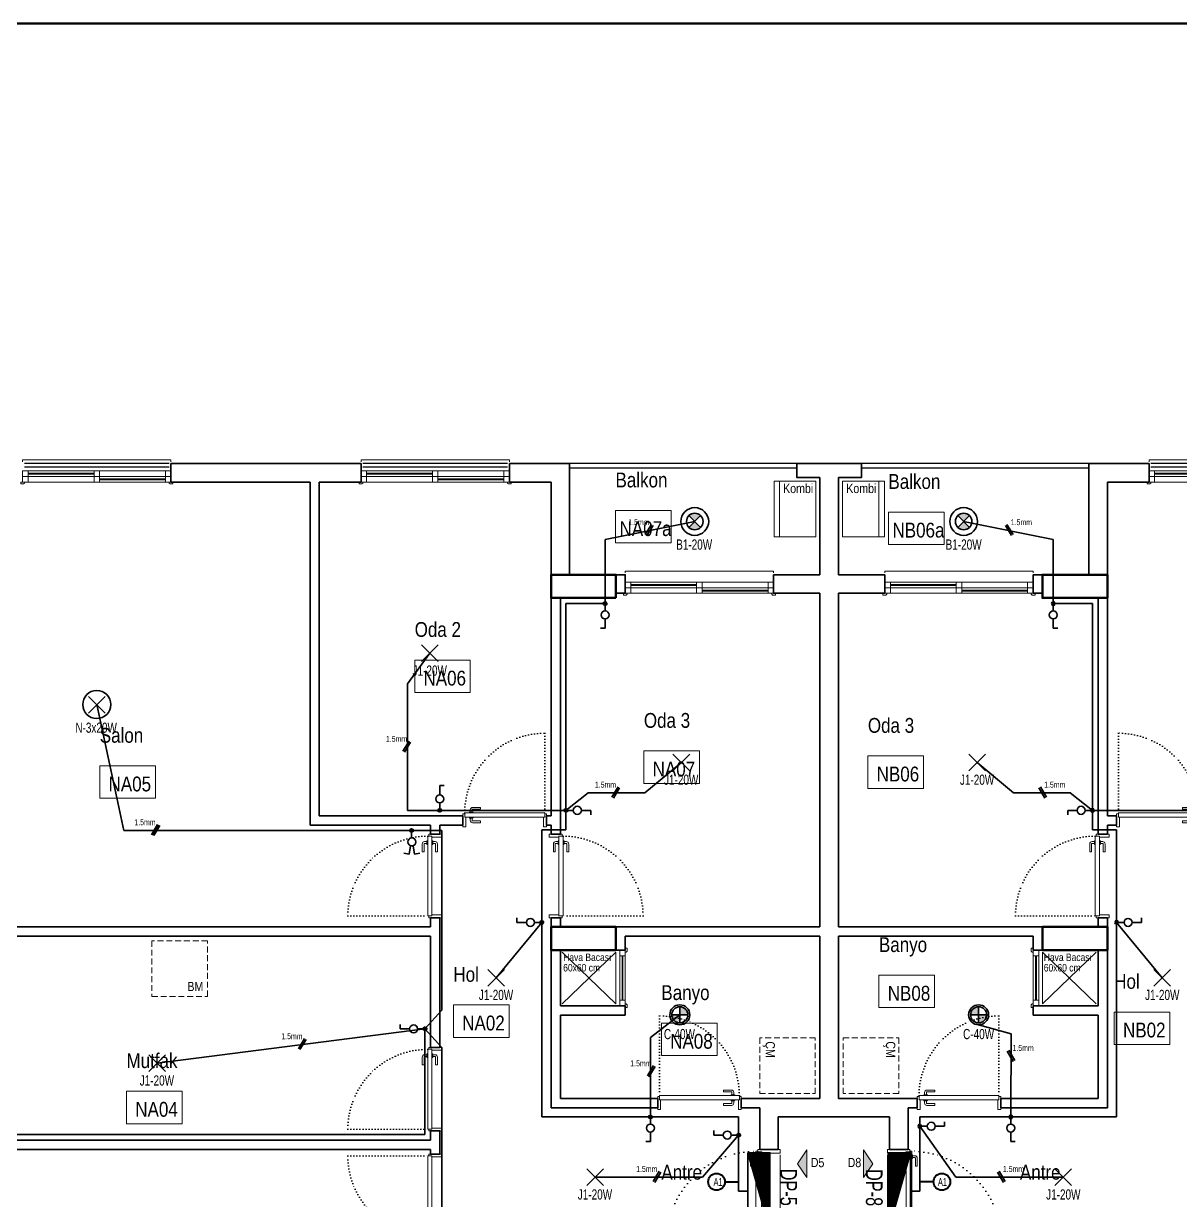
# Model space of a CAD drawing. Header units: millimetres. Extents: x 1811019 to 3717122, y -501178 to -243171.
# Drawn here: x 1861294 to 1862542, y -250660 to -249390 of the extents above; entities that cross this region are included whole.
import ezdxf
from ezdxf.enums import TextEntityAlignment as Align

# ---------------------------------------------------------------- set-up
doc = ezdxf.new("R2010")
doc.units = ezdxf.units.MM
for name, pattern in [('CONTINOUS', [0]), ('CONTINU', [0]), ('DOT', [0.25, 0, -0.25]), ('izdüşüm arka', [3.174999999999999, 0, -3.174999999999999]), ('izdüşüm ön', [9.524999999999999, 6.35, -3.175])]:
    doc.linetypes.add(name, pattern=pattern)
for name, color, linetype, lineweight in [('a_ba', 6, 'Continuous', 50), ('a_doğrama', 251, 'Continuous', 20), ('a_duvar', 255, 'Continuous', 35), ('a_görünüş', 32, 'Continuous', 25), ('a_görünüş_ince', 8, 'Continuous', 20), ('a_izdüşüm_arka', 255, 'izdüşüm arka', 30), ('a_izdüşüm_ön', 6, 'izdüşüm ön', 9), ('a_not_mahal', 253, 'Continuous', 5), ('a_not_misc', 144, 'Continuous', 5), ('a_not_text', 7, 'Continuous', 13), ('a_tefriş', 8, 'Continuous', 20), ('a_çerçeve_line', 7, 'Continuous', 50), ('Aydınlatma', 4, 'CONTINOUS', 35), ('Aydınlatma_', 3, 'Continuous', 40), ('Priz', 6, 'CONTINOUS', 40)]:
    doc.layers.add(name, color=color, linetype=linetype, lineweight=lineweight)
doc.styles.add('Grupcad', font='arial.ttf', dxfattribs={"width": 0.7})
doc.styles.add('OL', font='tsimplex.shx', dxfattribs={"width": 0.8, "height": 12})
doc.styles.add('ROMANTUR', font='arial.ttf', dxfattribs={"width": 0.7})
doc.styles.get("Standard").update_dxf_attribs({"font": 'ARIALN.TTF'})

# ---------------------------------------------------------------- blocks, each defined once
blk = doc.blocks.new('K2')
at = {"layer": 'a_doğrama', "color": 251, "linetype": 'Continuous'}
for p, q in [((-12.00000000162981, 90), (-12.00000000162981, 88.09999999962747)), ((-12.00000000162981, 90), (-10.00000000186265, 90)), ((-13.00000000162981, 88.09999999962747), (-13.00000000186265, 1.900000000372529)), ((-13.00000000162981, 88.09999999962747), (-8.500000001862645, 88.09999999962747)), ((-8.500000001862645, 88.09999999962747), (-8.500000001862645, 1.900000000372529)), ((-13.00000000186265, 1.900000000372529), (-8.500000001862645, 1.900000000372529)), ((-12.00000000186265, 0), (-12.00000000186265, 1.900000000372529)), ((-12.00000000186265, 0), (-10.00000000186265, 0))]:
    blk.add_line(p, q, dxfattribs=at)
for points in [[(-1.629814505577087e-09, 90.00000000005821), (1.999999998137355, 90), (1.999999998137355, 87), (-8.500000001862645, 87)], [(0, 0), (2, 0), (2, 3), (-8.500000001862645, 3)]]:
    blk.add_lwpolyline(points, dxfattribs=at)
at = {"layer": 'a_doğrama', "color": 251}
for points in [[(-14.00000000162981, 80.09999999962747), (-16.50000000162981, 80.09999999962747, 0.414213562373095), (-17.00000000162981, 79.59999999962747), (-17.00000000186265, 71.09999999962747), (-19.00000000186265, 71.09999999962747), (-19.00000000186265, 79.59999999962747)], [(-13.00000000162981, 83.09999999962747), (-13.50000000186265, 83.09999999962747, 0.4142135623730951), (-14.00000000186265, 82.59999999962747), (-14.00000000186265, 79.59999999962747, 0.414213562373095), (-13.50000000162981, 79.09999999968568), (-13.00000000162981, 79.09999999962747)], [(-8.500000001629815, 83.09999999962747), (-8.000000001629815, 83.09999999962747, -0.4142135623730951), (-7.500000001862645, 82.59999999962747), (-7.500000001862645, 79.59999999962747, -0.414213562373095), (-8.000000001629815, 79.09999999962747), (-8.500000001629815, 79.09999999962747)], [(-7.500000001862645, 80.09999999956926), (-5.000000001862645, 80.09999999962747, -0.414213562373095), (-4.500000001862645, 79.59999999962747), (-4.500000001862645, 71.09999999962747), (-2.500000001862645, 71.09999999962747), (-2.500000001629815, 79.59999999962747)]]:
    blk.add_lwpolyline(points, format="xyb", dxfattribs=at)
for points in [[(-16.50000000186265, 82.09999999962747), (-14.00000000162981, 82.09999999962747)], [(-5.000000001862645, 82.09999999962747), (-7.500000001862645, 82.09999999962747)]]:
    blk.add_lwpolyline(points, dxfattribs=at)
for centre, start, end in [((-16.50000000186265, 79.59999999962747), 90, 180), ((-5.000000001629815, 79.59999999962747), 0, 90)]:
    blk.add_arc(centre, 2.499999999999999, start, end, dxfattribs=at)
at = {"layer": 'a_izdüşüm_arka', "color": 251}
blk.add_lwpolyline([(-99.20006576180458, 1.900000000372529), (-13.00006576254964, 1.900000000372529)], dxfattribs=at)
blk.add_arc((-13.00006576254964, 1.900000000372529), 86.19999999925494, 89.99995624410063, 180, dxfattribs=at)
blk = doc.blocks.new('K1')
at = {"layer": 'a_doğrama', "color": 251}
for points in [[(-17.50000000000728, -2.500000000149157), (-22.00000000001455, -2.500000000152795), (-22.00000000001455, -1.527951098978519e-10), (1.999999999992724, 1.818989403545856e-11), (1.999999999985448, -3.99999999998181), (-17.50000000001455, -4.000000000152795), (-17.50000000000728, -2.500000000149157)], [(-27.50000000000728, -93.10000001805383), (-25.00000000000728, -93.10000001805383)], [(-17.50000000000728, -97.5000000001528), (-22.00000000001455, -97.50000000014916), (-22.00000000001455, -100.0000000001492), (1.999999999992724, -99.99999999998545), (1.999999999992724, -95.99999999998181), (-17.50000000000728, -96.0000000001528), (-17.50000000000728, -97.5000000001528)], [(-14.50000000000728, -93.10000001811204), (-17.00000000000728, -93.10000001805383)]]:
    blk.add_lwpolyline(points, dxfattribs=at)
blk.add_lwpolyline([(-18, -14.0000000001528), (-18.00000000001455, -4.000000000149157), (-18, -3.000000000149157), (-22.50000000000728, -3.000000000090949), (-22.50000000000728, -2.500000000152795), (-22.50000000000728, -2.000000000149157), (-24.00000000000728, -2.000000000149157), (-24.00000000001455, -2.500000000152795), (-24.00000000000728, -12.50000000014916), (-24.00000000001455, -88.0000000001528), (-24.00000000001455, -97.50000000014916), (-24.00000000001455, -98.00000000014916), (-22.50000000000728, -98.00000000014916), (-22.50000000000728, -97.50000000014916), (-22.50000000001455, -97.00000000014916), (-18.00000000000728, -97.00000000009095), (-18.00000000001455, -96.0000000001528), (-18, -86.50000000014916)], close=True, dxfattribs=at)
for points in [[(-25.00000000000728, -91.10000001805383), (-27.50000000000728, -91.10000001805747, -0.414213562373095), (-28, -90.60000001799563), (-28.00000000001455, -82.10000001805383), (-30.00000000000728, -82.10000001805383), (-30.00000000000728, -90.60000001799926)], [(-17.00000000000728, -91.1000000180502), (-14.50000000000728, -91.10000001805383, 0.414213562373095), (-14.00000000001455, -90.60000001811204), (-14.00000000001455, -82.10000001811204), (-12.00000000000728, -82.10000001811204), (-12.00000000000728, -90.60000001811204)], [(-24.00000000000728, -94.10000001805383), (-24.50000000000728, -94.10000001799926, -0.4142135623730951), (-25, -93.60000001805383), (-25.00000000000728, -90.60000001805383, -0.414213562373095), (-24.50000000001455, -90.1000000180502), (-24.00000000000728, -90.10000001805747)], [(-18.00000000001455, -94.10000001805383), (-17.5, -94.10000001805383, 0.4142135623730951), (-17.00000000000728, -93.6000000181084), (-17.00000000001455, -90.60000001805383, 0.414213562373095), (-17.50000000000728, -90.10000001805747), (-18.00000000000728, -90.10000001805747)]]:
    blk.add_lwpolyline(points, format="xyb", dxfattribs=at)
for centre, start, end in [((-27.50000000000728, -90.60000001799563), 180, 270), ((-14.50000000000728, -90.60000001811204), 270, 0)]:
    blk.add_arc(centre, 2.499999999999999, start, end, dxfattribs=at)
at = {"layer": 'a_görünüş_ince', "color": 251}
blk.add_line((1.999999999992724, -5.999999999985448), (1.999999999992724, -93.99999999998181), dxfattribs=at)
at = {"layer": 'a_izdüşüm_arka', "color": 251, "linetype": 'DOT', "ltscale": 20}
blk.add_line((-24.00000000000728, -2.000000000381988), (-120.0000000000146, -2.000000000385626), dxfattribs=at)
blk.add_arc((-24.00000000000728, -2.000000000149157), 95.99999999999999, 180.0000000002084, 270.0000000004169, dxfattribs=at)
blk = doc.blocks.new('M1')
at = {"layer": 'a_doğrama', "linetype": 'Continuous'}
for p, q in [((-23.9999999795109, 6.00000000372529), (-29.99999997951091, 6.00000000372529)), ((-29.99999997951091, 3.7252903e-09), (-29.99999997951091, 6.00000000372529)), ((-23.9999999795109, 3.7252903e-09), (-29.99999997951091, 3.7252903e-09)), ((-23.9999999795109, 3.7252903e-09), (-23.9999999795109, 6.00000000372529)), ((30.00000000558794, 5.999999996274707), (24.00000000558794, 5.999999996274707)), ((24.00000000558794, 5.999999996274707), (24.00000000558794, -3.7252903e-09)), ((30.00000000558794, -3.7252903e-09), (30.00000000558794, 5.999999996274707)), ((30.00000000558794, -3.7252903e-09), (24.00000000558794, -3.7252903e-09))]:
    blk.add_line(p, q, dxfattribs=at)
at = {"layer": 'a_doğrama'}
for p, q in [((24.00000000372529, 3.499999996274709), (-23.9999999795109, 3.50000000372529)), ((24.00000000372529, 2.499999996274709), (-23.9999999795109, 2.500000003725289))]:
    blk.add_line(p, q, dxfattribs=at)
for points in [[(-27.9999999795109, -0.9999999962747096), (-27.9999999795109, 3.7252903e-09), (-31.99999997951091, 3.7252903e-09), (-31.99999997951091, -1.999999996274708), (-28.9999999795109, -1.999999996274708)], [(28.00000000372529, -0.9999999962747096), (28.00000000372529, 3.7252903e-09), (32.00000000372529, 3.7252903e-09), (32.00000000372529, -1.999999996274708), (29.00000000372529, -1.999999996274708)]]:
    blk.add_lwpolyline(points, close=True, dxfattribs=at)
at = {"layer": 'a_görünüş_ince'}
for p, q in [((24.00000000372529, 5.999999996274707), (-23.9999999795109, 6.00000000372529)), ((-23.9999999795109, 3.7252903e-09), (24.00000000372529, -3.7252903e-09))]:
    blk.add_line(p, q, dxfattribs=at)
blk = doc.blocks.new('160p')
at = {"layer": 'a_doğrama', "color": 251}
for points in [[(-5.999925318639725, -6), (-5.999925318639725, 0), (-11.99992531863973, 0), (-11.99992531863973, -6)], [(7.46813602745533e-05, -6), (7.46813602745533e-05, 0), (-5.999925318639725, 0), (-5.999925318639725, -6)], [(-5.999925318639725, -83), (-5.999925318639725, -77), (-11.99992531863973, -77), (-11.99992531863973, -83)], [(7.46813602745533e-05, -83), (7.46813602745533e-05, -77), (-5.999925318639725, -77), (-5.999925318639725, -83)], [(-5.999925318639725, -160), (-5.999925318639725, -154), (-11.99992531863973, -154), (-11.99992531863973, -160)], [(7.46813602745533e-05, -160), (7.46813602745533e-05, -154), (-5.999925318639725, -154), (-5.999925318639725, -160)]]:
    blk.add_lwpolyline(points, close=True, dxfattribs=at)
for points in [[(2.000037341145799, -1.000074680894613), (2.00014936318621, 1.999925318174064), (0.0001493635354563594, 1.999999999068677), (0, -1.999999998137355), (1.000000001280569, -2.000037338584661), (2.000037341145799, -1.000074680894613)], [(-9.499925318639725, -6), (-9.499925318639725, -77)], [(-8.499925318639725, -6), (-8.499925318639725, -77)], [(-3.499925318639725, -83), (-3.499925318639725, -154)], [(-2.499925318639725, -83), (-2.499925318639725, -154)], [(2.000037341145799, -158.9999253191054), (2.00014936318621, -161.9999253181741), (0.0001493635354563594, -161.9999999990687), (0, -158.0000000018626), (1.000000001280569, -157.9999626614153), (2.000037341145799, -158.9999253191054)]]:
    blk.add_lwpolyline(points, dxfattribs=at)
at = {"layer": 'a_görünüş_ince', "color": 251}
for points in [[(-21.99992531829048, -160), (-23.99992531829048, -160), (-23.99992531805765, 0), (-21.99992531805765, 0)], [(-11.99992531863973, -77), (-11.99992531863973, -6)], [(-5.999925318639725, -77), (-5.999925318639725, -6)], [(-5.999925318639725, -77), (-5.999925318639725, -6)], [(7.46813602745533e-05, -77), (7.46813602745533e-05, -6)], [(-11.99992531863973, -154), (-11.99992531863973, -83)], [(-5.999925318639725, -154), (-5.999925318639725, -83)], [(-5.999925318639725, -154), (-5.999925318639725, -83)], [(7.46813602745533e-05, -154), (7.46813602745533e-05, -83)]]:
    blk.add_lwpolyline(points, dxfattribs=at)
blk = doc.blocks.new('kombi')
at = {"layer": 'a_tefriş', "lineweight": 20}
for p, q in [((-4.751340766903013, 59.99999982936424), (40.24865918117575, 60.0021619629988)), ((-4.748457922134548, -1.013686414808035e-07), (-4.751340766903013, 59.99999982936424)), ((1.251542070880532, 0.0002881831023842096), (1.248659226112068, 60.00028811386437)), ((40.24865918117575, 60.0021619629988), (40.25154202594422, 0.002162032265914604)), ((69.24875934096053, 60.0019962839142), (69.24587649595924, 0.001996353181311861)), ((114.2487592888065, 59.99983415027964), (69.24875934096053, 60.0019962839142)), ((108.2458764510229, 0.0001225040468852967), (108.2487592957914, 60.00012243477977)), ((114.245876444038, -0.0001657804532442242), (114.2487592888065, 59.99983415027964)), ((40.25154202594422, 0.002162032265914604), (-4.748457922134548, -1.013686414808035e-07)), ((69.24587649595924, 0.001996353181311861), (114.245876444038, -0.0001657804532442242))]:
    blk.add_line(p, q, dxfattribs=at)
at = {"layer": 'a_not_mahal'}
for p in [(5.042008734541014, 47.32219275448006), (73.18532747216523, 47.32202707542456)]:
    blk.add_text('Kombi', height=10, dxfattribs=at).set_placement(p)
blk = doc.blocks.new('KAT PANOSU')
at = {"layer": 'Aydınlatma', "linetype": 'CONTINU'}
h = blk.add_hatch(dxfattribs=at)
h.set_pattern_fill('ANSI31', color=2)
h.set_pattern_definition([(45, (274.5771019925305, -113244.4411191259), (-0.08838834764831843, 0.08838834764831845), [])])
h.paths.add_polyline_path([(41.49600000001374, 11.86921477770375), (-41.49599999995553, -11.86921477760188), (41.49600000001374, -11.86921477760188)])
at = {"layer": 'Aydınlatma', "color": 2, "linetype": 'CONTINU'}
for p, q in [((-41.49599999995553, -11.86921477760188), (41.49600000007194, 11.8692147777183)), ((-41.49599999989732, -11.86921477754368), (41.49600000013015, 11.86921477777651)), ((-41.49599999989732, -11.86921477754368), (41.49600000013015, 11.86921477777651)), ((-41.49599999983911, -11.86921477748547), (41.49600000018836, 11.86921477783471)), ((-41.49600000001374, -11.86921477766009), (41.49600000001374, 11.86921477766009)), ((-41.49599999995553, -11.86921477760188), (41.49600000007194, 11.8692147777183))]:
    blk.add_line(p, q, dxfattribs=at)
for points in [[(-41.49599999995553, -11.86921477760188), (-41.49599999995553, 11.8692147777183), (41.49600000001374, 11.8692147777183), (41.49600000001374, -11.86921477760188)], [(-41.49599999989732, -11.86921477754368), (-41.49599999989732, 11.86921477777651), (41.49600000007194, 11.86921477777651), (41.49600000007194, -11.86921477754368)], [(-41.49599999989732, -11.86921477754368), (-41.49599999989732, 11.86921477777651), (41.49600000007194, 11.86921477777651), (41.49600000007194, -11.86921477754368)], [(-41.49599999983911, -11.86921477748547), (-41.49599999983911, 11.86921477783471), (41.49600000013015, 11.86921477783471), (41.49600000013015, -11.86921477748547)], [(-41.49600000001374, -11.86921477766009), (-41.49600000001374, 11.86921477766009), (41.49599999995553, 11.86921477766009), (41.49599999995553, -11.86921477766009)], [(-41.49599999995553, -11.86921477760188), (-41.49599999995553, 11.8692147777183), (41.49600000001374, 11.8692147777183), (41.49600000001374, -11.86921477760188)]]:
    blk.add_lwpolyline(points, close=True, dxfattribs=at)
blk = doc.blocks.new('J1-20W')
at = {"layer": 'Aydınlatma', "color": 1, "linetype": 'CONTINU'}
for p, q in [((9, 9), (-9, -9)), ((-9, 9), (9, -9))]:
    blk.add_line(p, q, dxfattribs=at)
at = {"layer": 'Aydınlatma', "linetype": 'CONTINU', "style": 'Grupcad', "width": 0.7, "flags": 8}
blk.add_attdef('J1-20W', text='', height=11, dxfattribs=at).set_placement((0, 18.74764386721654), align=Align.MIDDLE_CENTER)
blk = doc.blocks.new('N-3x20W')
at = {"layer": 'Aydınlatma', "color": 6, "linetype": 'CONTINU'}
for p, q in [((9, 9), (-9, -9)), ((-9, 9), (9, -9))]:
    blk.add_line(p, q, dxfattribs=at)
at = {"layer": 'Aydınlatma', "linetype": 'CONTINU'}
blk.add_circle((0, -0.3079431056394242), 15.11081903452493, dxfattribs=at)
at = {"layer": 'Aydınlatma', "linetype": 'CONTINU', "style": 'Grupcad', "width": 0.7, "flags": 8}
blk.add_attdef('N-3X20W', text='', height=11, dxfattribs=at).set_placement((0, 24.80287592888635), align=Align.MIDDLE_CENTER)
blk = doc.blocks.new('B1-20W')
at = {"layer": 'Aydınlatma', "linetype": 'CONTINU'}
h = blk.add_hatch(color=1, dxfattribs=at)
edge = h.paths.add_edge_path()
edge.add_arc((-1.164153218269348e-10, 1.891748979687691e-10), 8.90954544273853, 44.99999999941044, 135.0000000005896)
edge.add_line((-6.300000000046566, 6.299999999959255), (6.300000000046566, -6.30000000007567))
edge.add_arc((-1.164153218269348e-10, -1.891748979687691e-10), 8.90954544273853, 224.9999999994104, 315.0000000005896, ccw=False)
edge.add_line((-6.299999999930151, -6.299999999959255), (6.299999999930151, 6.299999999959255))
at = {"layer": 'Aydınlatma', "color": 1, "linetype": 'CONTINU'}
for p, q in [((-6.300000000046566, 6.299999999959255), (6.300000000046566, -6.30000000007567)), ((6.299999999930151, 6.299999999959255), (-6.299999999930151, -6.299999999959255))]:
    blk.add_line(p, q, dxfattribs=at)
at = {"layer": 'Aydınlatma', "color": 4, "linetype": 'CONTINU'}
blk.add_circle((-2.91038304567337e-11, -2.91038304567337e-11), 15, dxfattribs=at)
at = {"layer": 'Aydınlatma', "color": 1, "linetype": 'CONTINU'}
blk.add_circle((0, -2.91038304567337e-11), 8.909545442950497, dxfattribs=at)
for centre, start, end in [((-1.164153218269348e-10, 1.891748979687691e-10), 44.99999999928148, 135.0000000007185), ((-1.164153218269348e-10, -1.891748979687691e-10), 224.9999999992815, 315.0000000007185)]:
    blk.add_arc(centre, 8.90954544273853, start, end, dxfattribs=at)
at = {"layer": 'Aydınlatma', "linetype": 'CONTINU', "style": 'Grupcad', "width": 0.7, "flags": 8}
blk.add_attdef('B1-20W', text='', height=11, dxfattribs=at).set_placement((-2.91038304567337e-11, 24.9999999999709), align=Align.MIDDLE_CENTER)
blk = doc.blocks.new('C-20W')
at = {"layer": 'Aydınlatma', "linetype": 'CONTINU'}
h = blk.add_hatch(color=1, dxfattribs=at)
h.paths.add_polyline_path([(8.702380952381645, -1.455191522836685e-11), (0, -1.455191522836685e-11), (0, 8.702380952352541, -0.4142135623730951)])
h.paths.add_polyline_path([(0, -8.702380952381645, -0.4142135623730951), (-8.702380952367093, -1.455191522836685e-11), (0, -1.455191522836685e-11)])
at = {"layer": 'Aydınlatma', "color": 1, "linetype": 'CONTINU'}
for p, q in [((8.702380952381645, 0), (-8.702380952367093, 0)), ((0, 8.702380952381645), (0, -8.702380952381645))]:
    blk.add_line(p, q, dxfattribs=at)
at = {"layer": 'Aydınlatma', "linetype": 'CONTINU'}
blk.add_circle((0, 0), 10.74999999999503, dxfattribs=at)
at = {"layer": 'Aydınlatma', "color": 1, "linetype": 'CONTINU'}
blk.add_circle((0, 0), 8.702380952376926, dxfattribs=at)
at = {"layer": 'Aydınlatma', "linetype": 'CONTINU', "style": 'Grupcad', "width": 0.7, "flags": 8}
blk.add_attdef('C-40W', text='', height=11, dxfattribs=at).set_placement((0, 20.74999999998545), align=Align.MIDDLE_CENTER)
blk = doc.blocks.new('NORMAL ANAHTAR')
at = {"layer": 'Aydınlatma', "color": 6, "linetype": 'CONTINU'}
for p, q in [((0, 18.75986064848257), (-4.863207719157799, 18.75986064848257)), ((0, 8.636846400011564), (0, 18.75986064848257))]:
    blk.add_line(p, q, dxfattribs=at)
blk.add_circle((0, 4.31842319999123), 4.318423200000162, dxfattribs=at)
blk = doc.blocks.new('KOMUTATOR ANAHTAR')
at = {"layer": 'Aydınlatma', "color": 6, "linetype": 'CONTINU'}
for p, q in [((-2.876584113124409, 17.46272058073373), (-8.55538248429366, 16.51159817440202)), ((-1.361482364300173, 8.416611178297899), (-2.876584113124409, 17.46272058073373)), ((1.361482364300173, 8.416611178297899), (2.876584113124409, 17.46272058073373)), ((2.876584113124409, 17.46272058073373), (8.55538248429366, 16.51159817440202))]:
    blk.add_line(p, q, dxfattribs=at)
blk.add_circle((0, 4.318423200005782), 4.318423200000162, dxfattribs=at)
blk = doc.blocks.new('BUAT (Enerji)')
at = {"layer": 'Priz', "linetype": 'CONTINU'}
h = blk.add_hatch(color=256, dxfattribs=at)
edge = h.paths.add_edge_path()
edge.add_arc((0, 0), 1.75, 0, 360)
blk.add_circle((0, 0), 1.75, dxfattribs=at)

msp = doc.modelspace()

# ---------------------------------------------------------------- hatches: boundary and pattern name
at = {"layer": 'a_not_misc'}
h = msp.add_hatch(color=256, dxfattribs=at)
h.dxf.hatch_style = 1
h.paths.add_polyline_path([(1862138.671613295, -250605.2310660837), (1862128.671613295, -250620.2310660837), (1862138.671613295, -250635.2310660837)])
h = msp.add_hatch(color=256, dxfattribs=at)
h.dxf.hatch_style = 1
h.paths.add_polyline_path([(1862199.677193291, -250605.2310660837), (1862209.677193291, -250620.2310660837), (1862199.677193291, -250635.2310660837)])

# ---------------------------------------------------------------- linework, layer by layer
at = {"layer": 'a_ba', "color": 253}
for points in [[(1861932.710156701, -250009.7909963963), (1861932.710156701, -249984.7909963963), (1861862.710156701, -249984.7909963963), (1861862.710156701, -250009.7909963963)], [(1862462.7101567, -250009.7909963963), (1862462.7101567, -249984.7909963963), (1862392.7101567, -249984.7909963963), (1862392.7101567, -250009.7909963963)], [(1861932.710156701, -250389.7909963957), (1861932.710156701, -250364.7909963957), (1861862.710156701, -250364.7909963957), (1861862.710156701, -250389.7909963957)], [(1862462.7101567, -250389.7909963957), (1862462.7101567, -250364.7909963957), (1862392.7101567, -250364.7909963957), (1862392.7101567, -250389.7909963957)]]:
    msp.add_lwpolyline(points, close=True, dxfattribs=at)
at = {"layer": 'a_duvar'}
for p, q in [((1861657.710156701, -249864.7909963956), (1861452.710154484, -249864.7909963956)), ((1861882.710156701, -249864.7909963957), (1861817.710156701, -249864.7909963957)), ((1861882.710156701, -249984.7909963956), (1861882.710156701, -249864.7909963957)), ((1862197.710156701, -249864.7909963956), (1862127.710156701, -249864.7909963956)), ((1862442.710156701, -249864.7909963957), (1862442.710156701, -249984.7909963957)), ((1862442.710156701, -249864.7909963957), (1862507.710156701, -249864.7909963957)), ((1862152.710156701, -249879.7909963956), (1862152.710156701, -249984.7909963957)), ((1862172.710156701, -249984.7909963957), (1862172.710156701, -249879.7909963956)), ((1861452.710154484, -249884.7909963956), (1861602.7101567, -249884.7909963956)), ((1861602.7101567, -249884.7909963956), (1861602.710156701, -250254.7909963957)), ((1861612.710156701, -250244.7909963957), (1861612.710156701, -249884.7909963956)), ((1861612.710156701, -249884.7909963956), (1861657.710156701, -249884.7909963956)), ((1861817.710156701, -249884.7909963956), (1861862.710156701, -249884.7909963956)), ((1861862.710156701, -249884.7909963956), (1861862.7101567, -250244.7909963957)), ((1862462.710156701, -250244.7909963957), (1862462.7101567, -249884.7909963957)), ((1862507.710156701, -249884.7909963957), (1862462.7101567, -249884.7909963957)), ((1861882.710156701, -249984.7909963957), (1861932.710156701, -249984.7909963957)), ((1862102.710156701, -249984.7909963957), (1862152.710156701, -249984.7909963957)), ((1862222.7101567, -249984.7909963957), (1862172.710156701, -249984.7909963957)), ((1862442.710156701, -249984.7909963957), (1862392.7101567, -249984.7909963957)), ((1861872.710156701, -250264.7908574043), (1861872.710156701, -250009.7909963963)), ((1862102.710156701, -250004.7909963957), (1862152.710156701, -250004.7909963957)), ((1862152.710156701, -250004.7909963956), (1862152.710156701, -250364.7909963956)), ((1862172.710156701, -250004.7909963957), (1862222.7101567, -250004.7909963957)), ((1862172.710156701, -250364.7909963956), (1862172.710156701, -250004.7909963956)), ((1862452.710156701, -250009.7909963963), (1862452.710156701, -250264.7908574043)), ((1861767.710156692, -250244.7909963957), (1861612.710156701, -250244.7909963957)), ((1861862.710156701, -250244.7909963957), (1861857.710156701, -250244.7909963957)), ((1862472.7101567, -250244.7909963957), (1862462.7101567, -250244.7909963957)), ((1861602.710156701, -250254.7909963957), (1861732.710156701, -250254.7909963957)), ((1861732.710156701, -250264.7908574044), (1861732.710156701, -250254.7909963957)), ((1861742.710156701, -250254.7909963957), (1861742.710156701, -250264.7908574044)), ((1861742.710156701, -250254.7909963957), (1861767.710156692, -250254.7909963957)), ((1861857.710156701, -250254.7909963957), (1861862.710156701, -250254.7909963957)), ((1861862.710156701, -250254.7909963957), (1861862.710156701, -250264.790996387)), ((1862462.710156701, -250264.790996387), (1862462.710156701, -250254.7909963957)), ((1862462.7101567, -250254.7909963957), (1862472.7101567, -250254.7909963957)), ((1861732.710156701, -250364.7909963957), (1861142.71015413, -250364.7909963957)), ((1861732.7101567, -250364.7909963957), (1861732.7101567, -250354.7908574131)), ((1861742.710156701, -250354.7908574131), (1861742.710156701, -250494.7909963871)), ((1861862.710156701, -250354.7909963957), (1861862.710156701, -250559.7909963957)), ((1861872.710156701, -250364.7909963957), (1861872.710156701, -250354.790857413)), ((1862152.710156701, -250364.7909963957), (1861872.710156701, -250364.7909963957)), ((1862452.710156701, -250364.7909963957), (1862172.710156701, -250364.7909963957)), ((1862452.710156701, -250354.790857413), (1862452.710156701, -250364.7909963957)), ((1862462.710156701, -250559.7909963957), (1862462.710156701, -250354.790857413)), ((1861192.710147537, -250374.7909963957), (1861732.710156701, -250374.7909963957)), ((1861732.710156701, -250494.7908574044), (1861732.7101567, -250374.7909963957)), ((1861932.710156701, -250374.7909963957), (1861932.710156701, -250389.7909963957)), ((1861942.710156701, -250389.7909963957), (1861942.710156701, -250374.7909963956)), ((1861942.710156701, -250374.7909963957), (1862152.710156701, -250374.7909963957)), ((1862152.710156701, -250374.7909963957), (1862152.710156701, -250549.7910081499)), ((1862172.710156701, -250374.7909963957), (1862382.710156701, -250374.7909963956)), ((1862172.710156701, -250549.7910128086), (1862172.710156701, -250374.7909963957)), ((1862382.710156701, -250374.7909963956), (1862382.710156701, -250389.7909963957)), ((1862392.7101567, -250389.7909963957), (1862392.7101567, -250374.7909963957)), ((1861872.7101567, -250449.7909963957), (1861872.710156701, -250389.7909963957)), ((1862452.710156701, -250389.7909963957), (1862452.710156701, -250449.7909963957)), ((1861942.710156701, -250449.7909963957), (1861872.7101567, -250449.7909963957)), ((1861942.710156701, -250459.7909963957), (1861942.710156701, -250449.7909963957)), ((1862452.710156701, -250449.7909963957), (1862382.710156701, -250449.7909963957)), ((1862382.710156701, -250449.7909963957), (1862382.710156701, -250459.7909963957)), ((1861872.710156701, -250549.7909963957), (1861872.710156701, -250459.7909963956)), ((1861872.7101567, -250459.7909963956), (1861942.710156701, -250459.7909963957)), ((1862382.710156701, -250459.7909963957), (1862452.710156701, -250459.7909963957)), ((1862452.710156701, -250459.7909963957), (1862452.710156701, -250549.7909963957)), ((1861977.710019953, -250549.791015537), (1861872.710156701, -250549.7909963957)), ((1861977.710017718, -250549.7910168782), (1861872.710156999, -250549.7909977368)), ((1861977.710017718, -250559.7910171762), (1861977.710017718, -250549.7910168782)), ((1862067.710156709, -250549.7910081499), (1862067.710156709, -250559.7910084479)), ((1862152.7101567, -250549.7910081499), (1862067.710158389, -250549.7910185629)), ((1862067.710158389, -250559.7910068088), (1862067.710158389, -250549.7910185629)), ((1862257.710295692, -250549.7910081501), (1862172.710156701, -250549.7910128085)), ((1862257.710295692, -250549.7910081501), (1862257.710295692, -250559.790996396)), ((1862452.710156701, -250549.7909962963), (1862347.710156688, -250549.7911223149)), ((1862452.710157072, -250549.7909976422), (1862347.710156947, -250549.7911236608)), ((1862347.710156702, -250549.7911224143), (1862347.710156702, -250559.7911224143)), ((1861862.710156701, -250559.7909980348), (1861977.710017718, -250559.7910171762)), ((1862067.710156709, -250559.7910084479), (1862087.710156701, -250559.7909980348)), ((1862087.710156772, -250559.7909980348), (1862087.710563183, -250604.791329547)), ((1862107.710156701, -250569.5602453235), (1862227.710154912, -250569.5602453235)), ((1862107.710563016, -250604.7913316056), (1862107.710156703, -250569.560246221)), ((1862227.710154018, -250569.5602445852), (1862227.709758958, -250604.7913663059)), ((1862247.709761427, -250604.7913663059), (1862247.710156487, -250559.7909972709)), ((1862247.71015511, -250559.7909972709), (1862257.710295777, -250559.7909972712)), ((1862347.710156947, -250559.7911232895), (1862462.710156701, -250559.7909972708)), ((1861732.7101567, -250594.7909963957), (1861142.710152937, -250594.7909963956)), ((1861732.710156701, -250594.7909963957), (1861732.710156701, -250584.7908574131)), ((1861742.710156701, -250584.7908574131), (1861742.710156701, -250609.7909963957)), ((1861142.710152947, -250604.7909963957), (1861732.7101567, -250604.7909963957)), ((1861732.710156701, -250609.7909963957), (1861732.710156701, -250604.7909963957)), ((1862087.710562118, -250604.7913316056), (1862107.710563016, -250604.7913316056)), ((1862227.709758958, -250604.7913663059), (1862247.709761427, -250604.7913663059))]:
    msp.add_line(p, q, dxfattribs=at)
for points in [[(1861452.710154484, -249884.7909963956), (1861452.710154484, -249864.7909963956)], [(1861657.710156701, -249884.7909963956), (1861657.710156701, -249864.7909963956)], [(1861817.710156701, -249884.7909963956), (1861817.710156701, -249864.7909963957)], [(1862127.710156701, -249864.7909963956), (1862127.710156701, -249879.7909963956), (1862152.710156701, -249879.7909963956)], [(1862197.710156701, -249864.7909963956), (1862197.710156701, -249879.7909963956), (1862172.710156701, -249879.7909963956)], [(1862507.710156701, -249884.7909963957), (1862507.710156701, -249864.7909963957)], [(1861932.710156701, -249984.7909963957), (1861942.710156701, -249984.7909963957), (1861942.710156701, -250004.7909963957), (1861932.710156701, -250004.7909963957)], [(1862102.710156701, -249984.7909963957), (1862102.710156701, -250004.7909963957)], [(1862222.7101567, -249984.7909967863), (1862222.7101567, -250004.7909963957)], [(1862392.7101567, -249984.7909963957), (1862382.7101567, -249984.7909963957), (1862382.7101567, -250004.7909963957), (1862392.7101567, -250004.7909963957)], [(1861767.710156692, -250244.7909963957), (1861767.710156692, -250254.7909963957)], [(1861857.710156701, -250244.7909963957), (1861857.710156701, -250254.7909963957)], [(1862472.7101567, -250244.7909964012), (1862472.7101567, -250254.7909963957)], [(1861732.7101567, -250264.7908574044), (1861742.7101567, -250264.7908574044)], [(1861862.708905858, -250264.7909964044), (1861872.708905858, -250264.7908574217)], [(1862452.711407545, -250264.7908574217), (1862462.7101567, -250264.790996387)], [(1861732.7101567, -250354.7908574131), (1861742.7101567, -250354.7908574131)], [(1861862.710156702, -250354.7909963957), (1861872.710156701, -250354.790857413)], [(1862452.710156701, -250354.790857413), (1862462.7101567, -250354.790857413)], [(1861932.710156701, -250389.7909963957), (1861942.710156701, -250389.7909963957)], [(1862392.7101567, -250389.7909963957), (1862382.710156701, -250389.7909963957)], [(1861732.708349927, -250494.7908573793), (1861742.710156701, -250494.7909963871)], [(1861732.710156701, -250584.7908574131), (1861742.710156701, -250584.7908574131)], [(1861732.7101567, -250609.7909963957), (1861742.710156701, -250609.7909963957)]]:
    msp.add_lwpolyline(points, dxfattribs=at)
at = {"layer": 'a_görünüş', "color": 251}
for points in [[(1861450.710154484, -249864.7909963092), (1861294.716328482, -249864.7910027381)], [(1861450.710154484, -249868.7909963104), (1861294.716328482, -249868.7910028206)], [(1861815.7101567, -249864.7909963092), (1861659.716330698, -249864.7910027381)], [(1861815.7101567, -249868.7909963103), (1861659.716330698, -249868.7910028205)], [(1862127.710156701, -249864.7909963956), (1861882.710156701, -249864.7909963956)], [(1862127.710156701, -249869.7909963956), (1861882.710156701, -249869.7909963956)], [(1862442.710156701, -249864.7909963957), (1862197.710156701, -249864.7909963962)], [(1862442.710156701, -249869.7909963957), (1862197.710156701, -249869.7909963962)], [(1862665.7101567, -249864.7909963092), (1862509.716330698, -249864.7910027381)], [(1862665.7101567, -249868.7909963104), (1862509.716330698, -249868.7910028206)]]:
    msp.add_lwpolyline(points, dxfattribs=at)
at = {"layer": 'a_görünüş_ince'}
for points in [[(1861932.710156701, -250391.7909963957), (1861932.710156701, -250447.7909963957)], [(1862392.7101567, -250391.7909963957), (1862392.7101567, -250447.7909963957)]]:
    msp.add_lwpolyline(points, dxfattribs=at)
at = {"layer": 'a_izdüşüm_ön', "color": 251}
for points in [[(1861492.177009016, -250439.7909963982), (1861492.177009016, -250379.7909963982), (1861432.177009016, -250379.7909963982), (1861432.177009016, -250439.7909963982)], [(1862147.710156701, -250544.5602453235), (1862147.710156701, -250484.5602453235), (1862087.710156701, -250484.5602453235), (1862087.710156701, -250544.5602453235)], [(1862177.710156701, -250544.5602453235), (1862177.710156701, -250484.5602453235), (1862237.710156701, -250484.5602453235), (1862237.710156701, -250544.5602453235)]]:
    msp.add_lwpolyline(points, close=True, dxfattribs=at)
at = {"layer": 'a_not_mahal'}
for points in [[(1861992.210713638, -249915.473894604), (1861932.210713638, -249915.473894604), (1861932.210713638, -249950.473894604), (1861992.210713638, -249950.473894604)], [(1862286.568071891, -249917.1151337428), (1862226.568071891, -249917.1151337428), (1862226.568071891, -249952.1151337428), (1862286.568071891, -249952.1151337428)], [(1861775.593699206, -250076.8103362335), (1861715.593699206, -250076.8103362335), (1861715.593699206, -250111.8103362335), (1861775.593699206, -250111.8103362335)], [(1862022.791315922, -250174.914499156), (1861962.791315922, -250174.914499156), (1861962.791315922, -250209.914499156), (1862022.791315922, -250209.914499156)], [(1862264.39507459, -250180.2881848434), (1862204.39507459, -250180.2881848434), (1862204.39507459, -250215.2881848434), (1862264.39507459, -250215.2881848434)], [(1861435.933850408, -250190.982964133), (1861375.933850408, -250190.982964133), (1861375.933850408, -250225.982964133), (1861435.933850408, -250225.982964133)], [(1862276.347507887, -250416.8384601104), (1862216.347507887, -250416.8384601104), (1862216.347507887, -250451.8384601104), (1862276.347507887, -250451.8384601104)], [(1861817.366763485, -250448.9276128726), (1861757.366763485, -250448.9276128726), (1861757.366763485, -250483.9276128726), (1861817.366763485, -250483.9276128726)], [(1862530.122585331, -250456.5311351772), (1862470.122585331, -250456.5311351772), (1862470.122585331, -250491.5311351772), (1862530.122585331, -250491.5311351772)], [(1862041.686689623, -250468.6155835034), (1861981.686689623, -250468.6155835034), (1861981.686689623, -250503.6155835034), (1862041.686689623, -250503.6155835034)], [(1861464.747966282, -250542.0311045822), (1861404.747966282, -250542.0311045822), (1861404.747966282, -250577.0311045822), (1861464.747966282, -250577.0311045822)]]:
    msp.add_lwpolyline(points, close=True, dxfattribs=at)
at = {"layer": 'a_not_misc'}
for points in [[(1861932.710156701, -250391.7909963957), (1861874.779122218, -250447.7909963955)], [(1861932.710156701, -250447.7909963957), (1861874.779122218, -250391.7909963957)], [(1862450.641191183, -250391.7909963959), (1862392.7101567, -250447.7909963957)], [(1862392.7101567, -250391.7909963957), (1862450.641191183, -250447.7909963953)]]:
    msp.add_lwpolyline(points, dxfattribs=at)
for points in [[(1862138.671613295, -250605.2310660837), (1862128.671613295, -250620.2310660837), (1862138.671613295, -250635.2310660837), (1862138.671613295, -250605.2310660837)], [(1862199.677193291, -250605.2310660837), (1862209.677193291, -250620.2310660837), (1862199.677193291, -250635.2310660837), (1862199.677193291, -250605.2310660837)]]:
    msp.add_lwpolyline(points, close=True, dxfattribs=at)
at = {"layer": 'a_çerçeve_line'}
msp.add_lwpolyline([(1872123.904255825, -252390.0067592915), (1872123.904255825, -249390.0067592915), (1853005.390146533, -249390.0067592915), (1853005.390146533, -252390.0067592915)], close=True, dxfattribs=at)
at = {"layer": 'Aydınlatma'}
for p, q in [((1861921.029553708, -249946.6667178267), (1862017.70969556, -249927.2909968492)), ((1862404.389837412, -249946.6667178285), (1862307.709695561, -249927.290996851)), ((1861921.029553709, -250015.7909972889), (1861921.029553708, -249946.6667178267)), ((1862404.389837412, -250015.7909972907), (1862404.389837412, -249946.6667178285)), ((1861878.70969556, -250238.9363990029), (1861878.70969556, -250015.7909972895)), ((1861921.029553709, -250015.7909972895), (1861878.70969556, -250015.7909972895)), ((1862404.389837412, -250015.7909972912), (1862446.709695561, -250015.7909972912)), ((1862446.709695561, -250238.9363990046), (1862446.709695561, -250015.7909972912)), ((1861732.00198952, -250069.5020184563), (1861707.921616934, -250102.542408811)), ((1861707.921616934, -250102.542408811), (1861707.921616934, -250238.9363990029)), ((1861372.709700142, -250124.7909964557), (1861402.007171015, -250260.7056309568)), ((1862003.20969556, -250187.2909968425), (1861963.988524713, -250220.2309720545)), ((1862322.209695561, -250187.2909968442), (1862361.430866408, -250220.2309720562)), ((1861878.70969556, -250238.9363990029), (1861902.721404494, -250220.2309720544)), ((1861902.721404494, -250220.2309720544), (1861963.988524713, -250220.2309720545)), ((1862422.697986627, -250220.2309720562), (1862361.430866408, -250220.2309720562)), ((1862446.709695561, -250238.9363990046), (1862422.697986627, -250220.2309720562)), ((1861744.389840267, -250238.9363990029), (1861707.921616934, -250238.9363990029)), ((1861742.639840267, -250238.9363990029), (1861878.70969556, -250238.9363990029)), ((1861878.70969556, -250238.9363990029), (1861878.70969556, -250259.94841104)), ((1862582.779550854, -250238.9363990046), (1862446.709695561, -250238.9363990046)), ((1862446.709695561, -250238.9363990046), (1862446.709695561, -250259.9484110418)), ((1861712.3351991, -250260.7056309568), (1861402.007171015, -250260.7056309568)), ((1861712.3351991, -250260.7056309568), (1861744.713712162, -250260.7056309568)), ((1861744.713712163, -250454.642317313), (1861744.713712163, -250260.7056309568)), ((1861852.70969556, -250539.7908565376), (1861852.70969556, -250259.94841104)), ((1861852.70969556, -250259.94841104), (1861878.70969556, -250259.94841104)), ((1862472.709695561, -250259.9484110418), (1862446.709695561, -250259.9484110418)), ((1862472.709695561, -250539.7908565394), (1862472.709695561, -250259.9484110418)), ((1861803.495459525, -250419.5011034325), (1861852.70969556, -250359.8599695855)), ((1862521.923931596, -250419.5011034342), (1862472.709695561, -250359.8599695872)), ((1861744.713712163, -250454.642317313), (1861726.70969556, -250474.716670776)), ((1862001.575671648, -250459.5848103309), (1861969.836244463, -250484.1934067286)), ((1861437.709700142, -250511.7909963957), (1861726.70969556, -250474.716670776)), ((1861726.70969556, -250474.716670776), (1861726.70969556, -250588.7909963955)), ((1861744.713712163, -250494.7910242391), (1861726.70969556, -250474.716670776)), ((1862323.843719473, -250470.3348103326), (1862358.99713867, -250480.1025163457)), ((1862358.514587201, -250569.4785955272), (1862358.99713867, -250480.1025163457)), ((1861969.836244463, -250569.7909951491), (1861969.836244463, -250484.1934067286)), ((1861744.710904707, -250696.7909685906), (1861744.713712163, -250494.7910242391)), ((1861852.70969556, -250539.7908565376), (1861852.70969556, -250569.7909951491)), ((1862472.709695561, -250539.7908565394), (1862472.709695561, -250569.7909951508)), ((1861852.70969556, -250569.7909951491), (1862065.025339152, -250569.7909951491)), ((1862065.025339152, -250649.9525068231), (1862065.025339152, -250569.7909951491)), ((1862472.709695561, -250569.7909951508), (1862260.394051969, -250569.7909951509)), ((1862260.394051969, -250649.9525068249), (1862260.394051969, -250569.7909951509)), ((1862260.394051969, -250579.7909932281), (1862299.374973015, -250634.790995774)), ((1861166.77645417, -250588.7909963955), (1861726.70969556, -250588.7909963955)), ((1862065.025339152, -250589.2949282628), (1862026.044418106, -250634.7909957723)), ((1861910.209696355, -250634.7909957723), (1862026.044418106, -250634.7909957723)), ((1862415.209694766, -250634.790995774), (1862299.374973015, -250634.790995774)), ((1862075.025339152, -250649.9525068231), (1862065.025339152, -250649.9525068231)), ((1862250.394051969, -250649.9525068249), (1862260.394051969, -250649.9525068249))]:
    msp.add_line(p, q, dxfattribs=at)
at = {"layer": 'Aydınlatma', "color": 3}
for p, q in [((1861964.354809341, -249941.480715048), (1861970.949358439, -249930.4275569803)), ((1861966.072350085, -249942.5054363718), (1861972.666899184, -249931.4522783041)), ((1862359.347041036, -249942.5054363736), (1862352.752491937, -249931.4522783058)), ((1862361.06458178, -249941.4807150498), (1862354.470032682, -249930.427556982)), ((1861702.906801641, -250175.241261617), (1861709.501350739, -250164.1881035492)), ((1861704.624342385, -250176.2659829408), (1861711.218891483, -250165.212824873)), ((1861928.34014931, -250224.7328297645), (1861934.934698408, -250213.6796716968)), ((1862397.079241811, -250224.7328297663), (1862390.484692713, -250213.6796716985)), ((1861930.057690054, -250225.7575510883), (1861936.652239153, -250214.7043930206)), ((1862395.361701067, -250225.7575510901), (1862388.767151968, -250214.7043930223)), ((1861431.620574201, -250265.2074886669), (1861438.215123299, -250254.1543305991)), ((1861432.822861035, -250265.6890999507), (1861439.417410133, -250254.635941883)), ((1861434.192659577, -250266.2322099906), (1861440.787208676, -250255.1790519229)), ((1861590.128164925, -250496.0965469034), (1861596.722714023, -250485.0433888357)), ((1861591.845705669, -250497.1212682272), (1861598.440254768, -250486.0681101595)), ((1862361.244419412, -250509.8000526608), (1862354.649870314, -250498.7468945931)), ((1862362.961960157, -250508.775331337), (1862356.367411058, -250497.7221732693)), ((1861966.538969914, -250525.3021297193), (1861973.133519013, -250514.2489716515)), ((1861968.256510659, -250526.3268510431), (1861974.851059757, -250515.2736929753)), ((1861972.853694705, -250639.2928534824), (1861979.448243804, -250628.2396954146)), ((1861974.57123545, -250640.3175748062), (1861981.165784548, -250629.2644167384)), ((1862350.848155671, -250640.3175748079), (1862344.253606573, -250629.2644167402)), ((1862352.565696415, -250639.2928534841), (1862345.971147317, -250628.2396954164))]:
    msp.add_line(p, q, dxfattribs=at)
at = {"layer": 'Aydınlatma', "color": 6}
for p, q in [((1861921.029553709, -250023.7909972895), (1861921.029553709, -250015.7909972895)), ((1862404.389837412, -250023.7909972912), (1862404.389837412, -250015.7909972912)), ((1861742.639840267, -250230.9363990029), (1861742.639840267, -250238.9363990029)), ((1861886.70969556, -250238.9363990029), (1861878.70969556, -250238.9363990029)), ((1862438.709695561, -250238.9363990046), (1862446.709695561, -250238.9363990046)), ((1861712.3351991, -250268.7056309568), (1861712.3351991, -250260.7056309568)), ((1861844.70969556, -250359.8599695855), (1861852.70969556, -250359.8599695855)), ((1862480.709695561, -250359.8599695872), (1862472.709695561, -250359.8599695872)), ((1861718.70969556, -250474.716670776), (1861726.70969556, -250474.716670776)), ((1861969.836244463, -250577.4785955259), (1861969.836244463, -250569.4785955259)), ((1862358.514587201, -250577.4785955272), (1862358.514587201, -250569.4785955272)), ((1862268.394051969, -250579.7909932281), (1862260.394051969, -250579.7909932281)), ((1862057.025339152, -250589.2949282628), (1862065.025339152, -250589.2949282628))]:
    msp.add_line(p, q, dxfattribs=at)
at = {"layer": 'Priz', "color": 4, "linetype": 'CONTINU'}
for p, q in [((1862050.225339152, -250639.778433279), (1862065.025339152, -250639.778433279)), ((1862275.194051969, -250639.7784332808), (1862260.394051969, -250639.7784332808))]:
    msp.add_line(p, q, dxfattribs=at)
for centre in [(1862041.199329327, -250639.778433279), (1862284.220061794, -250639.7784332808)]:
    msp.add_circle(centre, 9.026009825116489, dxfattribs=at)

# ---------------------------------------------------------------- block references
at = {"layer": 'a_doğrama', "xscale": -1, "rotation": 90}
msp.add_blockref('M1', (1861942.710156705, -250419.7909963752), dxfattribs=at)
at = {"layer": 'a_doğrama', "rotation": 270}
msp.add_blockref('M1', (1862382.710156697, -250419.7909963752), dxfattribs=at)
at = {"layer": 'a_duvar', "xscale": -1, "rotation": 90}
for p in [(1861292.710165395, -249884.7909217143), (1861657.710167612, -249884.7909217143), (1862507.710167612, -249884.7909217143), (1861942.710167612, -250004.790922105), (1862222.710167612, -250004.790922105)]:
    msp.add_blockref('160p', p, dxfattribs=at)
at = {"layer": 'a_duvar'}
msp.add_blockref('kombi', (1862107.937831403, -249943.9284630247), dxfattribs=at)
at = {"layer": 'a_izdüşüm_arka', "ltscale": 5, "xscale": -1}
for name, p, rotation in [('K2', (1861857.710295683, -250254.7909963966), 90.00079631210939), ('K2', (1861862.710156701, -250354.7909963957), 0.0007963121093723657), ('K2', (1862347.710295683, -250559.7909976432), 90.00079631210939), ('K1', (1862107.710309549, -250704.7913316187), 180.0007963121094), ('K2', (1861742.710156701, -250609.790857413), 180.0007963121094)]:
    msp.add_blockref(name, p, dxfattribs=dict(at, rotation=rotation))
at = {"layer": 'a_izdüşüm_arka', "ltscale": 5}
for name, p, rotation in [('K2', (1862472.710017718, -250254.790996402), 269.9992036878906), ('K2', (1861742.710156701, -250354.7909963957), 359.9992036878907), ('K2', (1862462.710156702, -250354.7909963957), 359.9992036878907), ('K2', (1861977.710017718, -250559.7909977374), 269.9992036878906), ('K2', (1861742.710156701, -250584.7909963958), 359.9992036878907), ('K1', (1862227.710155112, -250704.7913316187), 179.9992036878907)]:
    msp.add_blockref(name, p, dxfattribs=dict(at, rotation=rotation))
at = {"layer": 'Aydınlatma', "linetype": 'CONTINU'}
ref = msp.add_blockref('B1-20W', (1862017.70969556, -249927.290996849), dxfattribs=dict(at, rotation=180))
ref.add_attrib('B1-20W', 'B1-20W', dxfattribs={"layer": 'Aydınlatma_', "color": 4, "linetype": 'Continuous', "height": 11, "style": 'Grupcad', "width": 0.7}).set_placement((1862017.042642354, -249952.1484320468), align=Align.MIDDLE_CENTER)
ref = msp.add_blockref('B1-20W', (1862307.709695561, -249927.2909968508), dxfattribs=dict(at, xscale=-1, rotation=180))
ref.add_attrib('B1-20W', 'B1-20W', dxfattribs={"layer": 'Aydınlatma_', "color": 4, "linetype": 'Continuous', "height": 11, "style": 'Grupcad', "width": 0.7}).set_placement((1862307.709695561, -249952.1484320486), align=Align.MIDDLE_CENTER)
at = {"layer": 'Aydınlatma', "linetype": 'CONTINU', "xscale": -1}
for name, p, rotation in [('NORMAL ANAHTAR', (1861921.029553709, -250023.7909972895), 180), ('NORMAL ANAHTAR', (1861886.70969556, -250238.9363990029), 270), ('NORMAL ANAHTAR', (1861844.70969556, -250359.8599695855), 90), ('NORMAL ANAHTAR', (1861718.70969556, -250474.716670776), 90), ('NORMAL ANAHTAR', (1861969.836244463, -250577.4785955259), 180), ('NORMAL ANAHTAR', (1862057.025339152, -250589.2949282628), 90), ('KAT PANOSU', (1862238.524837191, -250649.9525068249), 270)]:
    msp.add_blockref(name, p, dxfattribs=dict(at, rotation=rotation))
at = {"layer": 'Aydınlatma', "linetype": 'CONTINU'}
for name, p, rotation in [('NORMAL ANAHTAR', (1862404.389837412, -250023.7909972912), 180), ('NORMAL ANAHTAR', (1862438.709695561, -250238.9363990046), 90.00000000000001), ('KOMUTATOR ANAHTAR', (1861712.581402072, -250268.6986069532), 180), ('NORMAL ANAHTAR', (1862480.709695561, -250359.8599695872), 270), ('NORMAL ANAHTAR', (1862268.394051969, -250579.7909932281), 270), ('NORMAL ANAHTAR', (1862358.514587201, -250577.4785955278), 180), ('KAT PANOSU', (1862086.89455393, -250649.9525068232), 90.00000000000001)]:
    msp.add_blockref(name, p, dxfattribs=dict(at, rotation=rotation))
ref = msp.add_blockref('J1-20W', (1861732.00198952, -250069.5020184563), dxfattribs=dict(at, rotation=180))
ref.add_attrib('J1-20W', 'J1-20W', dxfattribs={"layer": 'Aydınlatma_', "color": 4, "linetype": 'CONTINU', "height": 11, "style": 'Grupcad', "width": 0.7}).set_placement((1861731.833913122, -250088.1070975214), align=Align.MIDDLE_CENTER)
ref = msp.add_blockref('N-3x20W', (1861372.709700142, -250125.0989395613), dxfattribs=dict(at, rotation=180))
ref.add_attrib('N-3X20W', 'N-3x20W', dxfattribs={"layer": 'Aydınlatma_', "color": 4, "linetype": 'Continuous', "height": 11, "style": 'Grupcad', "width": 0.7}).set_placement((1861372.011132611, -250149.7517472774), align=Align.MIDDLE_CENTER)
ref = msp.add_blockref('J1-20W', (1862003.20969556, -250187.2909968425), dxfattribs=dict(at, rotation=180))
ref.add_attrib('J1-20W', 'J1-20W', dxfattribs={"layer": 'Aydınlatma_', "color": 4, "linetype": 'CONTINU', "height": 11, "style": 'Grupcad', "width": 0.7}).set_placement((1862003.041619161, -250205.8960759075), align=Align.MIDDLE_CENTER)
ref = msp.add_blockref('J1-20W', (1862322.209695561, -250187.2909968442), dxfattribs=dict(at, xscale=-1, rotation=180))
ref.add_attrib('J1-20W', 'J1-20W', dxfattribs={"layer": 'Aydınlatma_', "color": 4, "linetype": 'CONTINU', "height": 11, "style": 'Grupcad', "width": 0.7}).set_placement((1862322.209695561, -250205.8960759093), align=Align.MIDDLE_CENTER)
at = {"layer": 'Aydınlatma', "linetype": 'CONTINU', "xscale": -1}
msp.add_blockref('NORMAL ANAHTAR', (1861742.639840267, -250230.9363990029), dxfattribs=at)
at = {"layer": 'Aydınlatma', "linetype": 'CONTINU'}
ref = msp.add_blockref('J1-20W', (1861803.495459525, -250419.5011034325), dxfattribs=dict(at, rotation=180))
ref.add_attrib('J1-20W', 'J1-20W', dxfattribs={"layer": 'Aydınlatma_', "color": 4, "linetype": 'CONTINU', "height": 11, "style": 'Grupcad', "width": 0.7}).set_placement((1861803.327383126, -250438.1061824975), align=Align.MIDDLE_CENTER)
ref = msp.add_blockref('J1-20W', (1862521.923931596, -250419.5011034342), dxfattribs=dict(at, xscale=-1, rotation=180))
ref.add_attrib('J1-20W', 'J1-20W', dxfattribs={"layer": 'Aydınlatma_', "color": 4, "linetype": 'CONTINU', "height": 11, "style": 'Grupcad', "width": 0.7}).set_placement((1862521.923931596, -250438.1061824993), align=Align.MIDDLE_CENTER)
ref = msp.add_blockref('C-20W', (1862001.575671648, -250459.5848103309), dxfattribs=dict(at, rotation=180))
ref.add_attrib('C-20W', 'C-40W', dxfattribs={"layer": 'Aydınlatma_', "color": 4, "linetype": 'Continuous', "height": 11, "style": 'Grupcad', "width": 0.7}).set_placement((1862001.160733039, -250480.3348103309), align=Align.MIDDLE_CENTER)
ref = msp.add_blockref('C-20W', (1862323.843719473, -250459.5848103326), dxfattribs=dict(at, xscale=-1, rotation=180))
ref.add_attrib('C-20W', 'C-40W', dxfattribs={"layer": 'Aydınlatma_', "color": 4, "linetype": 'Continuous', "height": 11, "style": 'Grupcad', "width": 0.7}).set_placement((1862323.843719473, -250480.3348103326), align=Align.MIDDLE_CENTER)
ref = msp.add_blockref('J1-20W', (1861437.709700142, -250511.7909963957), dxfattribs=dict(at, rotation=180))
ref.add_attrib('J1-20W', 'J1-20W', dxfattribs={"layer": 'Aydınlatma_', "color": 4, "linetype": 'CONTINU', "height": 11, "style": 'Grupcad', "width": 0.7}).set_placement((1861437.541623743, -250530.3960754607), align=Align.MIDDLE_CENTER)
ref = msp.add_blockref('J1-20W', (1861910.209696355, -250634.7909957723), dxfattribs=dict(at, rotation=180))
ref.add_attrib('J1-20W', 'J1-20W', dxfattribs={"layer": 'Aydınlatma_', "color": 4, "linetype": 'CONTINU', "height": 11, "style": 'Grupcad', "width": 0.7}).set_placement((1861910.041619957, -250653.3960748373), align=Align.MIDDLE_CENTER)
ref = msp.add_blockref('J1-20W', (1862415.209694766, -250634.790995774), dxfattribs=dict(at, xscale=-1, rotation=180))
ref.add_attrib('J1-20W', 'J1-20W', dxfattribs={"layer": 'Aydınlatma_', "color": 4, "linetype": 'CONTINU', "height": 11, "style": 'Grupcad', "width": 0.7}).set_placement((1862415.209694766, -250653.3960748391), align=Align.MIDDLE_CENTER)
at = {"layer": 'Priz', "color": 4, "linetype": 'CONTINU'}
for p, rotation in [((1861921.029553709, -250015.7909972895), 180), ((1861742.639840267, -250238.9363990029), 180), ((1861878.70969556, -250238.9363990029), 180), ((1861712.3351991, -250260.7056309568), 180), ((1861852.70969556, -250359.8599695855), 180), ((1861726.70969556, -250474.716670776), 180), ((1861969.836244463, -250569.7909951491), 270), ((1862065.025339152, -250589.2949282628), 180)]:
    msp.add_blockref('BUAT (Enerji)', p, dxfattribs=dict(at, rotation=rotation))
at = {"layer": 'Priz', "color": 4, "linetype": 'CONTINU', "xscale": -1}
for p, rotation in [((1862404.389837412, -250015.7909972912), 180), ((1862446.709695561, -250238.9363990046), 180), ((1862472.709695561, -250359.8599695872), 180), ((1862358.514587201, -250569.7909951511), 90), ((1862260.394051969, -250579.7909932281), 180)]:
    msp.add_blockref('BUAT (Enerji)', p, dxfattribs=dict(at, rotation=rotation))

# ---------------------------------------------------------------- texts
at = {"layer": 'a_not_mahal'}
for s, height, p in [('Balkon', 16, (1861932.210713638, -249890.4738946043)), ('Balkon', 16, (1862226.568071891, -249892.115133743)), ('Oda 2', 16, (1861715.593699206, -250051.8103362337)), ('Oda 3', 16, (1861962.791315922, -250149.9144991562)), ('Salon', 16, (1861375.933850408, -250165.9829641333)), ('Oda 3', 16, (1862204.39507459, -250155.2881848436)), ('Banyo', 16, (1862216.347507887, -250391.8384601106)), ('Hol', 16, (1861757.366763485, -250423.9276128729)), ('Hol', 16, (1862470.122585331, -250431.5311351774)), ('BM', 10, (1861470.391386036, -250434.0299674619)), ('Banyo', 16, (1861981.686689623, -250443.6155835037)), ('Mutfak', 16, (1861404.747966282, -250517.0311045824)), ('Antre', 16, (1861981.686689623, -250637.4168146356)), ('Antre', 16, (1862368.424873269, -250637.4168146357))]:
    msp.add_text(s, height=height, dxfattribs=at).set_placement(p)
for s, p in [('NA07a', (1861964.634817716, -249942.973894768)), ('NB06a', (1862258.99217597, -249944.6151339067)), ('NA06', (1861748.017803285, -250104.3103363974)), ('NA07', (1861995.21542, -250202.4144993199)), ('NB06', (1862236.819178668, -250207.7881850073)), ('NA05', (1861408.357954486, -250218.4829642969)), ('NB08', (1862248.771611965, -250444.3384602743)), ('NA02', (1861789.790867564, -250476.4276130365)), ('NB02', (1862502.54668941, -250484.0311353411)), ('NA08', (1862014.110793701, -250496.1155836674)), ('NA04', (1861437.17207036, -250569.5311047461))]:
    msp.add_text(s, height=16, rotation=359.9999974912192, dxfattribs=at).set_placement(p, align=Align.CENTER)
for p in [(1862094.074942265, -250488.1628776724), (1862224.032956402, -250488.1628776724)]:
    msp.add_text('ÇM', height=10, rotation=270, dxfattribs=at).set_placement(p)
at = {"layer": 'a_not_text'}
for s, height, p in [('60x60 cm', 8, (1861875.797834972, -250412.7727895301)), ('Hava Bacası', 8, (1861875.797834972, -250401.5156261417)), ('60x60 cm', 8, (1862394.111031785, -250412.7727895301)), ('Hava Bacası', 8, (1862394.111031785, -250401.5156261417)), ('D5', 10, (1862142.838749213, -250623.9395176945)), ('D8', 10, (1862182.607500153, -250623.9395176945))]:
    msp.add_text(s, height=height, dxfattribs=at).set_placement(p)
at = {"layer": 'Aydınlatma', "linetype": 'CONTINU', "style": 'ROMANTUR', "width": 0.7}
for s, p in [('DP-5', (1862118.975146612, -250645.6227663777)), ('DP-8', (1862211.334320144, -250645.9862057676))]:
    msp.add_text(s, height=18, rotation=270, dxfattribs=at).set_placement(p, align=Align.MIDDLE_CENTER)
at = {"layer": 'Priz', "color": 3, "linetype": 'CONTINU', "ltscale": 0.7, "style": 'OL', "width": 0.7}
for p in [(1861945.981096018, -249931.2336200691), (1862358.531628436, -249931.2336200709), (1861684.533088318, -250164.994166638), (1861909.966435987, -250214.4857347856), (1862394.546288467, -250214.4857347873), (1861413.246860878, -250254.9603936879), (1861571.754451602, -250485.8494519245), (1862360.429006813, -250498.5282363581), (1861948.165256592, -250515.0550347404), (1861954.479981383, -250629.0457585035), (1862350.032743071, -250629.0457585052)]:
    msp.add_text('1.5mm', height=6.4, dxfattribs=at).set_placement(p)
at = {"layer": 'Priz', "color": 4, "linetype": 'CONTINU', "style": 'OL', "width": 0.7}
for p in [(1862037.915741438, -250644.0966278322), (1862279.943649683, -250644.096627834)]:
    msp.add_text('A1', height=8.4, dxfattribs=at).set_placement(p)

doc.saveas('drawing.dxf')
